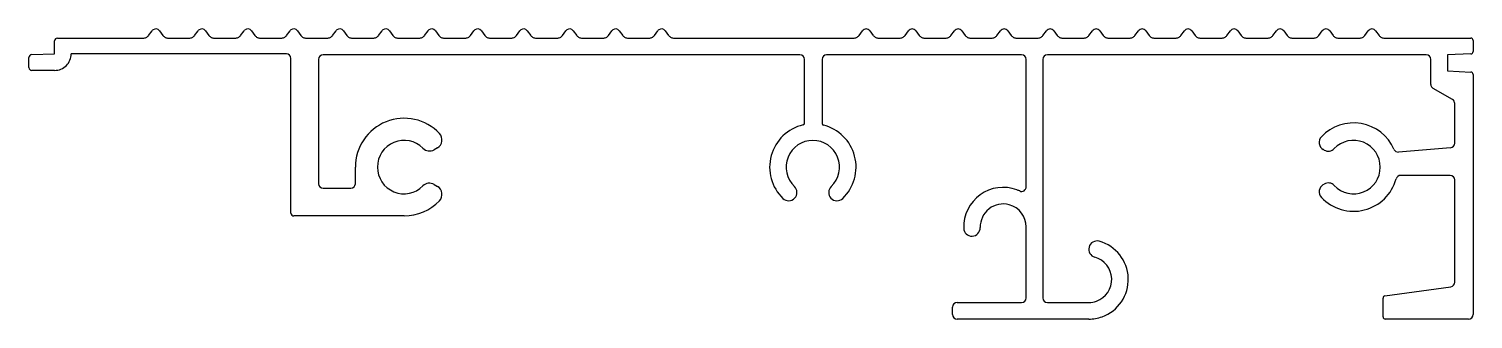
# Model space of a CAD drawing. Extents: x 905 to 1062, y 376 to 407.
import ezdxf

# ---------------------------------------------------------------- set-up
doc = ezdxf.new("R2010")
doc.units = 0
doc.layers.get('0').update_dxf_attribs({"linetype": 'CONTINUOUS'})

msp = doc.modelspace()

# ---------------------------------------------------------------- linework, layer by layer
for p, q in [((918.17, 406.73), (918.55, 407.23)), ((919.35, 407.23), (919.72, 406.73)), ((923.17, 406.73), (923.55, 407.23)), ((924.35, 407.23), (924.72, 406.73)), ((928.17, 406.73), (928.55, 407.23)), ((929.35, 407.23), (929.72, 406.73)), ((933.17, 406.73), (933.55, 407.23)), ((934.35, 407.23), (934.72, 406.73)), ((938.17, 406.73), (938.55, 407.23)), ((939.35, 407.23), (939.72, 406.73)), ((943.17, 406.73), (943.55, 407.23)), ((944.35, 407.23), (944.72, 406.73)), ((948.17, 406.73), (948.55, 407.23)), ((949.35, 407.23), (949.72, 406.73)), ((953.17, 406.73), (953.55, 407.23)), ((954.35, 407.23), (954.72, 406.73)), ((958.17, 406.73), (958.55, 407.23)), ((959.35, 407.23), (959.72, 406.73)), ((963.17, 406.73), (963.55, 407.23)), ((964.35, 407.23), (964.72, 406.73)), ((968.17, 406.73), (968.55, 407.23)), ((969.35, 407.23), (969.72, 406.73)), ((973.17, 406.73), (973.55, 407.23)), ((974.35, 407.23), (974.72, 406.73)), ((995.42, 406.73), (995.8, 407.23)), ((996.6, 407.23), (996.97, 406.73)), ((1000.42, 406.73), (1000.8, 407.23)), ((1001.6, 407.23), (1001.97, 406.73)), ((1005.42, 406.73), (1005.8, 407.23)), ((1006.6, 407.23), (1006.97, 406.73)), ((1010.42, 406.73), (1010.8, 407.23)), ((1011.6, 407.23), (1011.97, 406.73)), ((1015.42, 406.73), (1015.8, 407.23)), ((1016.6, 407.23), (1016.97, 406.73)), ((1020.42, 406.73), (1020.8, 407.23)), ((1021.6, 407.23), (1021.97, 406.73)), ((1025.42, 406.73), (1025.8, 407.23)), ((1026.6, 407.23), (1026.97, 406.73)), ((1030.42, 406.73), (1030.8, 407.23)), ((1031.6, 407.23), (1031.97, 406.73)), ((1035.42, 406.73), (1035.8, 407.23)), ((1036.6, 407.23), (1036.97, 406.73)), ((1040.42, 406.73), (1040.8, 407.23)), ((1041.6, 407.23), (1041.97, 406.73)), ((1045.42, 406.73), (1045.8, 407.23)), ((1046.6, 407.23), (1046.97, 406.73)), ((1050.42, 406.73), (1050.8, 407.23)), ((1051.6, 407.23), (1051.97, 406.73)), ((907.95, 404.73), (907.95, 406.13)), ((908.25, 406.43), (917.57, 406.43)), ((920.32, 406.43), (922.57, 406.43)), ((925.32, 406.43), (927.57, 406.43)), ((930.32, 406.43), (932.57, 406.43)), ((935.32, 406.43), (937.57, 406.43)), ((940.32, 406.43), (942.57, 406.43)), ((945.32, 406.43), (947.57, 406.43)), ((950.32, 406.43), (952.57, 406.43)), ((955.32, 406.43), (957.57, 406.43)), ((960.32, 406.43), (962.57, 406.43)), ((965.32, 406.43), (967.57, 406.43)), ((970.32, 406.43), (972.57, 406.43)), ((975.32, 406.43), (994.82, 406.43)), ((997.57, 406.43), (999.82, 406.43)), ((1002.57, 406.43), (1004.82, 406.43)), ((1007.57, 406.43), (1009.82, 406.43)), ((1012.57, 406.43), (1014.82, 406.43)), ((1017.57, 406.43), (1019.82, 406.43)), ((1022.57, 406.43), (1024.82, 406.43)), ((1027.57, 406.43), (1029.82, 406.43)), ((1032.57, 406.43), (1034.82, 406.43)), ((1037.57, 406.43), (1039.82, 406.43)), ((1042.57, 406.43), (1044.82, 406.43)), ((1047.57, 406.43), (1049.82, 406.43)), ((1052.57, 406.43), (1061.95, 406.43)), ((1062.2, 406.18), (1062.2, 404.97)), ((905.15, 403.23), (905.15, 404.34)), ((905.44, 404.64), (907.95, 404.73)), ((933.15, 404.73), (909.75, 404.73)), ((933.65, 387.43), (933.65, 404.23)), ((936.65, 404.13), (936.65, 390.63)), ((989, 404.63), (937.15, 404.63)), ((989.5, 397.21), (989.5, 404.13)), ((991.4, 404.13), (991.4, 397.18)), ((1013.1, 404.63), (991.9, 404.63)), ((1013.6, 390.29), (1013.6, 404.13)), ((1015.4, 404.13), (1015.4, 378.23)), ((1057.1, 404.63), (1015.9, 404.63)), ((1057.6, 401.41), (1057.6, 404.13)), ((1061.96, 404.72), (1059.4, 404.63)), ((1059.4, 404.63), (1059.4, 402.88)), ((907.95, 402.93), (905.45, 402.93)), ((1059.4, 402.88), (1061.96, 402.75)), ((1062.2, 402.5), (1062.2, 376.43)), ((1059.95, 399.77), (1057.85, 400.98)), ((1060.2, 395.03), (1060.2, 399.33)), ((949.57, 394.52), (949.21, 394.32)), ((1046, 394.28), (1045.91, 394.33)), ((1054.09, 394.07), (1059.74, 394.54)), ((940.65, 390.63), (940.65, 392.43)), ((1059.7, 391.53), (1054.31, 391.53)), ((937.15, 390.13), (940.15, 390.13)), ((949.21, 390.55), (949.57, 390.34)), ((1045.91, 390.53), (1046, 390.59)), ((1060.2, 379.94), (1060.2, 391.03)), ((945.95, 387.13), (933.95, 387.13)), ((1013.6, 378.23), (1013.6, 385.93)), ((1052.61, 378.46), (1059.77, 379.44)), ((1005.6, 376.43), (1005.6, 377.23)), ((1006.1, 377.73), (1013.1, 377.73)), ((1015.9, 377.73), (1020.4, 377.73)), ((1052.4, 376.18), (1052.4, 378.21)), ((1020.4, 375.93), (1006.1, 375.93)), ((1061.7, 375.93), (1052.65, 375.93))]:
    msp.add_line(p, q)
for centre, radius, start, end in [((918.95, 406.93), 0.501, 126.8816, 143.1184), ((918.95, 406.93), 0.5, 36.8936, 126.8462), ((923.95, 406.93), 0.501, 126.8816, 143.1184), ((923.95, 406.93), 0.5, 36.8936, 126.8462), ((928.95, 406.93), 0.501, 126.8816, 143.1184), ((928.95, 406.93), 0.5, 36.8936, 126.8462), ((933.95, 406.93), 0.501, 126.8816, 143.1184), ((933.95, 406.93), 0.5, 36.8936, 126.8462), ((938.95, 406.93), 0.501, 126.8816, 143.1184), ((938.95, 406.93), 0.5, 36.8936, 126.8462), ((943.95, 406.93), 0.501, 126.8816, 143.1184), ((943.95, 406.93), 0.5, 36.8936, 126.8462), ((948.95, 406.93), 0.501, 126.8816, 143.1184), ((948.95, 406.93), 0.5, 36.8936, 126.8462), ((953.95, 406.93), 0.501, 126.8816, 143.1184), ((953.95, 406.93), 0.5, 36.8936, 126.8462), ((958.95, 406.93), 0.501, 126.8816, 143.1184), ((958.95, 406.93), 0.5, 36.8936, 126.8462), ((963.95, 406.93), 0.501, 126.8816, 143.1184), ((963.95, 406.93), 0.5, 36.8936, 126.8462), ((968.95, 406.93), 0.501, 126.8816, 143.1184), ((968.95, 406.93), 0.5, 36.8936, 126.8462), ((973.95, 406.93), 0.501, 126.8816, 143.1184), ((973.95, 406.93), 0.5, 36.8936, 126.8462), ((996.2, 406.93), 0.5, 36.922, 143.078), ((1001.2, 406.93), 0.5, 36.922, 143.078), ((1006.2, 406.93), 0.5, 36.922, 143.078), ((1011.2, 406.93), 0.5, 36.922, 143.078), ((1016.2, 406.93), 0.5, 36.922, 143.078), ((1021.2, 406.93), 0.5, 36.922, 143.078), ((1026.2, 406.93), 0.5, 36.922, 143.078), ((1031.2, 406.93), 0.5, 36.922, 143.078), ((1036.2, 406.93), 0.5, 36.922, 143.078), ((1041.2, 406.93), 0.5, 36.922, 143.078), ((1046.2, 406.93), 0.5, 36.922, 143.078), ((1051.2, 406.93), 0.5, 36.922, 143.078), ((908.25, 406.13), 0.3, 90, 180), ((917.57, 407.18), 0.753, 270.0505, 296.5145), ((917.57, 407.18), 0.753, 296.6156, 323.0796), ((920.33, 407.18), 0.753, 216.9204, 243.3844), ((920.32, 407.18), 0.753, 243.4855, 269.9495), ((922.57, 407.18), 0.753, 270.0505, 296.5145), ((922.57, 407.18), 0.753, 296.6156, 323.0796), ((925.33, 407.18), 0.753, 216.9204, 243.3844), ((925.32, 407.18), 0.753, 243.4855, 269.9495), ((927.57, 407.18), 0.753, 270.0505, 296.5145), ((927.57, 407.18), 0.753, 296.6156, 323.0796), ((930.33, 407.18), 0.753, 216.9204, 243.3844), ((930.32, 407.18), 0.753, 243.4855, 269.9495), ((932.57, 407.18), 0.753, 270.0505, 296.5145), ((932.57, 407.18), 0.753, 296.6156, 323.0796), ((935.33, 407.18), 0.753, 216.9204, 243.3844), ((935.32, 407.18), 0.753, 243.4855, 269.9495), ((937.57, 407.18), 0.753, 270.0505, 296.5145), ((937.57, 407.18), 0.753, 296.6156, 323.0796), ((940.33, 407.18), 0.753, 216.9204, 243.3844), ((940.32, 407.18), 0.753, 243.4855, 269.9495), ((942.57, 407.18), 0.753, 270.0505, 296.5145), ((942.57, 407.18), 0.753, 296.6156, 323.0796), ((945.33, 407.18), 0.753, 216.9204, 243.3844), ((945.32, 407.18), 0.753, 243.4855, 269.9495), ((947.57, 407.18), 0.753, 270.0505, 296.5145), ((947.57, 407.18), 0.753, 296.6156, 323.0796), ((950.33, 407.18), 0.753, 216.9204, 243.3844), ((950.32, 407.18), 0.753, 243.4855, 269.9495), ((952.57, 407.18), 0.753, 270.0505, 296.5145), ((952.57, 407.18), 0.753, 296.6156, 323.0796), ((955.33, 407.18), 0.753, 216.9204, 243.3844), ((955.32, 407.18), 0.753, 243.4855, 269.9495), ((957.57, 407.18), 0.753, 270.0505, 296.5145), ((957.57, 407.18), 0.753, 296.6156, 323.0796), ((960.33, 407.18), 0.753, 216.9204, 243.3844), ((960.32, 407.18), 0.753, 243.4855, 269.9495), ((962.57, 407.18), 0.753, 270.0505, 296.5145), ((962.57, 407.18), 0.753, 296.6156, 323.0796), ((965.33, 407.18), 0.753, 216.9204, 243.3844), ((965.32, 407.18), 0.753, 243.4855, 269.9495), ((967.57, 407.18), 0.753, 270.0505, 296.5145), ((967.57, 407.18), 0.753, 296.6156, 323.0796), ((970.33, 407.18), 0.753, 216.9204, 243.3844), ((970.32, 407.18), 0.753, 243.4855, 269.9495), ((972.57, 407.18), 0.753, 270.0505, 296.5145), ((972.57, 407.18), 0.753, 296.6156, 323.0796), ((975.33, 407.18), 0.753, 216.9204, 243.3844), ((975.32, 407.18), 0.753, 243.4855, 269.9495), ((994.82, 407.18), 0.753, 270.0505, 296.5145), ((994.82, 407.18), 0.753, 296.6156, 323.0796), ((997.58, 407.18), 0.753, 216.9204, 243.3844), ((997.57, 407.18), 0.753, 243.4855, 269.9495), ((999.82, 407.18), 0.753, 270.0505, 296.5145), ((999.82, 407.18), 0.753, 296.6156, 323.0796), ((1002.58, 407.18), 0.753, 216.9204, 243.3844), ((1002.57, 407.18), 0.753, 243.4855, 269.9495), ((1004.82, 407.18), 0.753, 270.0505, 296.5145), ((1004.82, 407.18), 0.753, 296.6156, 323.0796), ((1007.58, 407.18), 0.753, 216.9204, 243.3844), ((1007.57, 407.18), 0.753, 243.4855, 269.9495), ((1009.82, 407.18), 0.753, 270.0505, 296.5145), ((1009.82, 407.18), 0.753, 296.6156, 323.0796), ((1012.58, 407.18), 0.753, 216.9204, 243.3844), ((1012.57, 407.18), 0.753, 243.4855, 269.9495), ((1014.82, 407.18), 0.753, 270.0505, 296.5145), ((1014.82, 407.18), 0.753, 296.6156, 323.0796), ((1017.58, 407.18), 0.753, 216.9204, 243.3844), ((1017.57, 407.18), 0.753, 243.4855, 269.9495), ((1019.82, 407.18), 0.753, 270.0505, 296.5145), ((1019.82, 407.18), 0.753, 296.6156, 323.0796), ((1022.58, 407.18), 0.753, 216.9204, 243.3844), ((1022.57, 407.18), 0.753, 243.4855, 269.9495), ((1024.82, 407.18), 0.753, 270.0505, 296.5145), ((1024.82, 407.18), 0.753, 296.6156, 323.0796), ((1027.58, 407.18), 0.753, 216.9204, 243.3844), ((1027.57, 407.18), 0.753, 243.4855, 269.9495), ((1029.82, 407.18), 0.753, 270.0505, 296.5145), ((1029.82, 407.18), 0.753, 296.6156, 323.0796), ((1032.58, 407.18), 0.753, 216.9204, 243.3844), ((1032.57, 407.18), 0.753, 243.4855, 269.9495), ((1034.82, 407.18), 0.753, 270.0505, 296.5145), ((1034.82, 407.18), 0.753, 296.6156, 323.0796), ((1037.58, 407.18), 0.753, 216.9204, 243.3844), ((1037.57, 407.18), 0.753, 243.4855, 269.9495), ((1039.82, 407.18), 0.753, 270.0505, 296.5145), ((1039.82, 407.18), 0.753, 296.6156, 323.0796), ((1042.58, 407.18), 0.753, 216.9204, 243.3844), ((1042.57, 407.18), 0.753, 243.4855, 269.9495), ((1044.82, 407.18), 0.753, 270.0505, 296.5145), ((1044.82, 407.18), 0.753, 296.6156, 323.0796), ((1047.58, 407.18), 0.753, 216.9204, 243.3844), ((1047.57, 407.18), 0.753, 243.4855, 269.9495), ((1049.82, 407.18), 0.753, 270.0505, 296.5145), ((1049.82, 407.18), 0.753, 296.6156, 323.0796), ((1052.58, 407.18), 0.753, 216.9204, 243.3844), ((1052.57, 407.18), 0.753, 243.4855, 269.9495), ((1061.95, 406.18), 0.25, 0, 90), ((905.45, 404.34), 0.3, 92, 180), ((907.95, 404.73), 1.8, 269.9995, 0.0005), ((933.15, 404.23), 0.5, 360, 90), ((937.15, 404.13), 0.5, 90, 180), ((989, 404.13), 0.5, 0, 90), ((991.9, 404.13), 0.5, 90, 180), ((1013.1, 404.13), 0.5, 360, 90), ((1015.9, 404.13), 0.5, 90, 180), ((1057.1, 404.13), 0.5, 0, 90), ((1061.95, 404.97), 0.25, 272.0001, 0), ((905.45, 403.23), 0.3, 180, 270), ((1061.95, 402.5), 0.25, 0, 87.0005), ((1058.1, 401.41), 0.5, 180, 240.0002), ((1059.7, 399.33), 0.5, 0, 60.0002), ((945.95, 392.43), 5.3, 43.4478, 180), ((949.07, 395.39), 1, 300, 43.4478), ((990.4, 392.43), 4.7, 102.973, 226.2998), ((989.3, 397.21), 0.2, 282.973, 0), ((991.6, 397.18), 0.2, 180, 255.8241), ((990.4, 392.43), 4.7, 313.7002, 75.8241), ((1049.2, 392.43), 4.8, 23.7368, 136.6536), ((945.95, 392.43), 2.9, 44.8572, 315.1429), ((948.71, 395.18), 1, 224.8572, 300), ((990.4, 392.43), 2.9, 313.7002, 226.2998), ((1046.36, 395.11), 0.9, 136.6534, 239.9996), ((1046.45, 395.06), 0.9, 239.9996, 316.2955), ((1049.2, 392.43), 2.9, 223.6965, 136.2953), ((1054.05, 394.56), 0.5, 203.7368, 274.7438), ((1059.7, 395.03), 0.5, 274.7438, 0), ((1049.2, 392.43), 4.8, 223.3417, 344.6849), ((1054.31, 391.03), 0.5, 90, 164.6849), ((1059.7, 391.03), 0.5, 0, 90), ((937.15, 390.63), 0.5, 180, 270), ((940.15, 390.63), 0.5, 270, 360), ((948.71, 389.68), 1, 60, 135.1429), ((949.07, 389.47), 1, 316.5524, 60), ((987.77, 389.68), 0.9, 226.2998, 46.2998), ((993.02, 389.68), 0.9, 133.7002, 313.7002), ((1011.1, 385.93), 4.3, 69.7643, 181.6816), ((1011.1, 385.93), 4.3, 65.3821, 69.763), ((1013.1, 390.29), 0.5, 245.3834, 0), ((1046.36, 389.75), 0.9, 119.9997, 223.3414), ((1046.45, 389.81), 0.9, 43.6969, 119.9996), ((945.95, 392.43), 5.3, 270, 316.5524), ((1011.1, 385.93), 2.5, 74.6664, 181.6816), ((1011.1, 385.93), 2.5, 0.0096, 74.6409), ((933.95, 387.43), 0.3, 180, 270), ((1007.7, 385.83), 0.9, 181.6816, 1.6816), ((1021.3, 383.51), 0.9, 74.6486, 254.6486), ((1020.4, 380.23), 4.3, 289.6507, 74.6486), ((1020.4, 380.23), 2.5, 289.6615, 74.6486), ((1059.7, 379.94), 0.5, 277.8002, 0), ((1006.1, 377.23), 0.5, 90.0237, 179.9763), ((1013.1, 378.23), 0.5, 270.0237, 359.9763), ((1015.9, 378.23), 0.5, 180.0237, 269.9763), ((1020.4, 380.24), 2.51, 270.0205, 289.63), ((1052.65, 378.21), 0.25, 97.8002, 180), ((1006.1, 376.43), 0.5, 180.0237, 269.9763), ((1020.4, 380.24), 4.31, 270.0205, 289.63), ((1052.65, 376.18), 0.25, 180, 270), ((1061.7, 376.43), 0.5, 270, 0)]:
    msp.add_arc(centre, radius, start, end)

doc.saveas('drawing.dxf')
